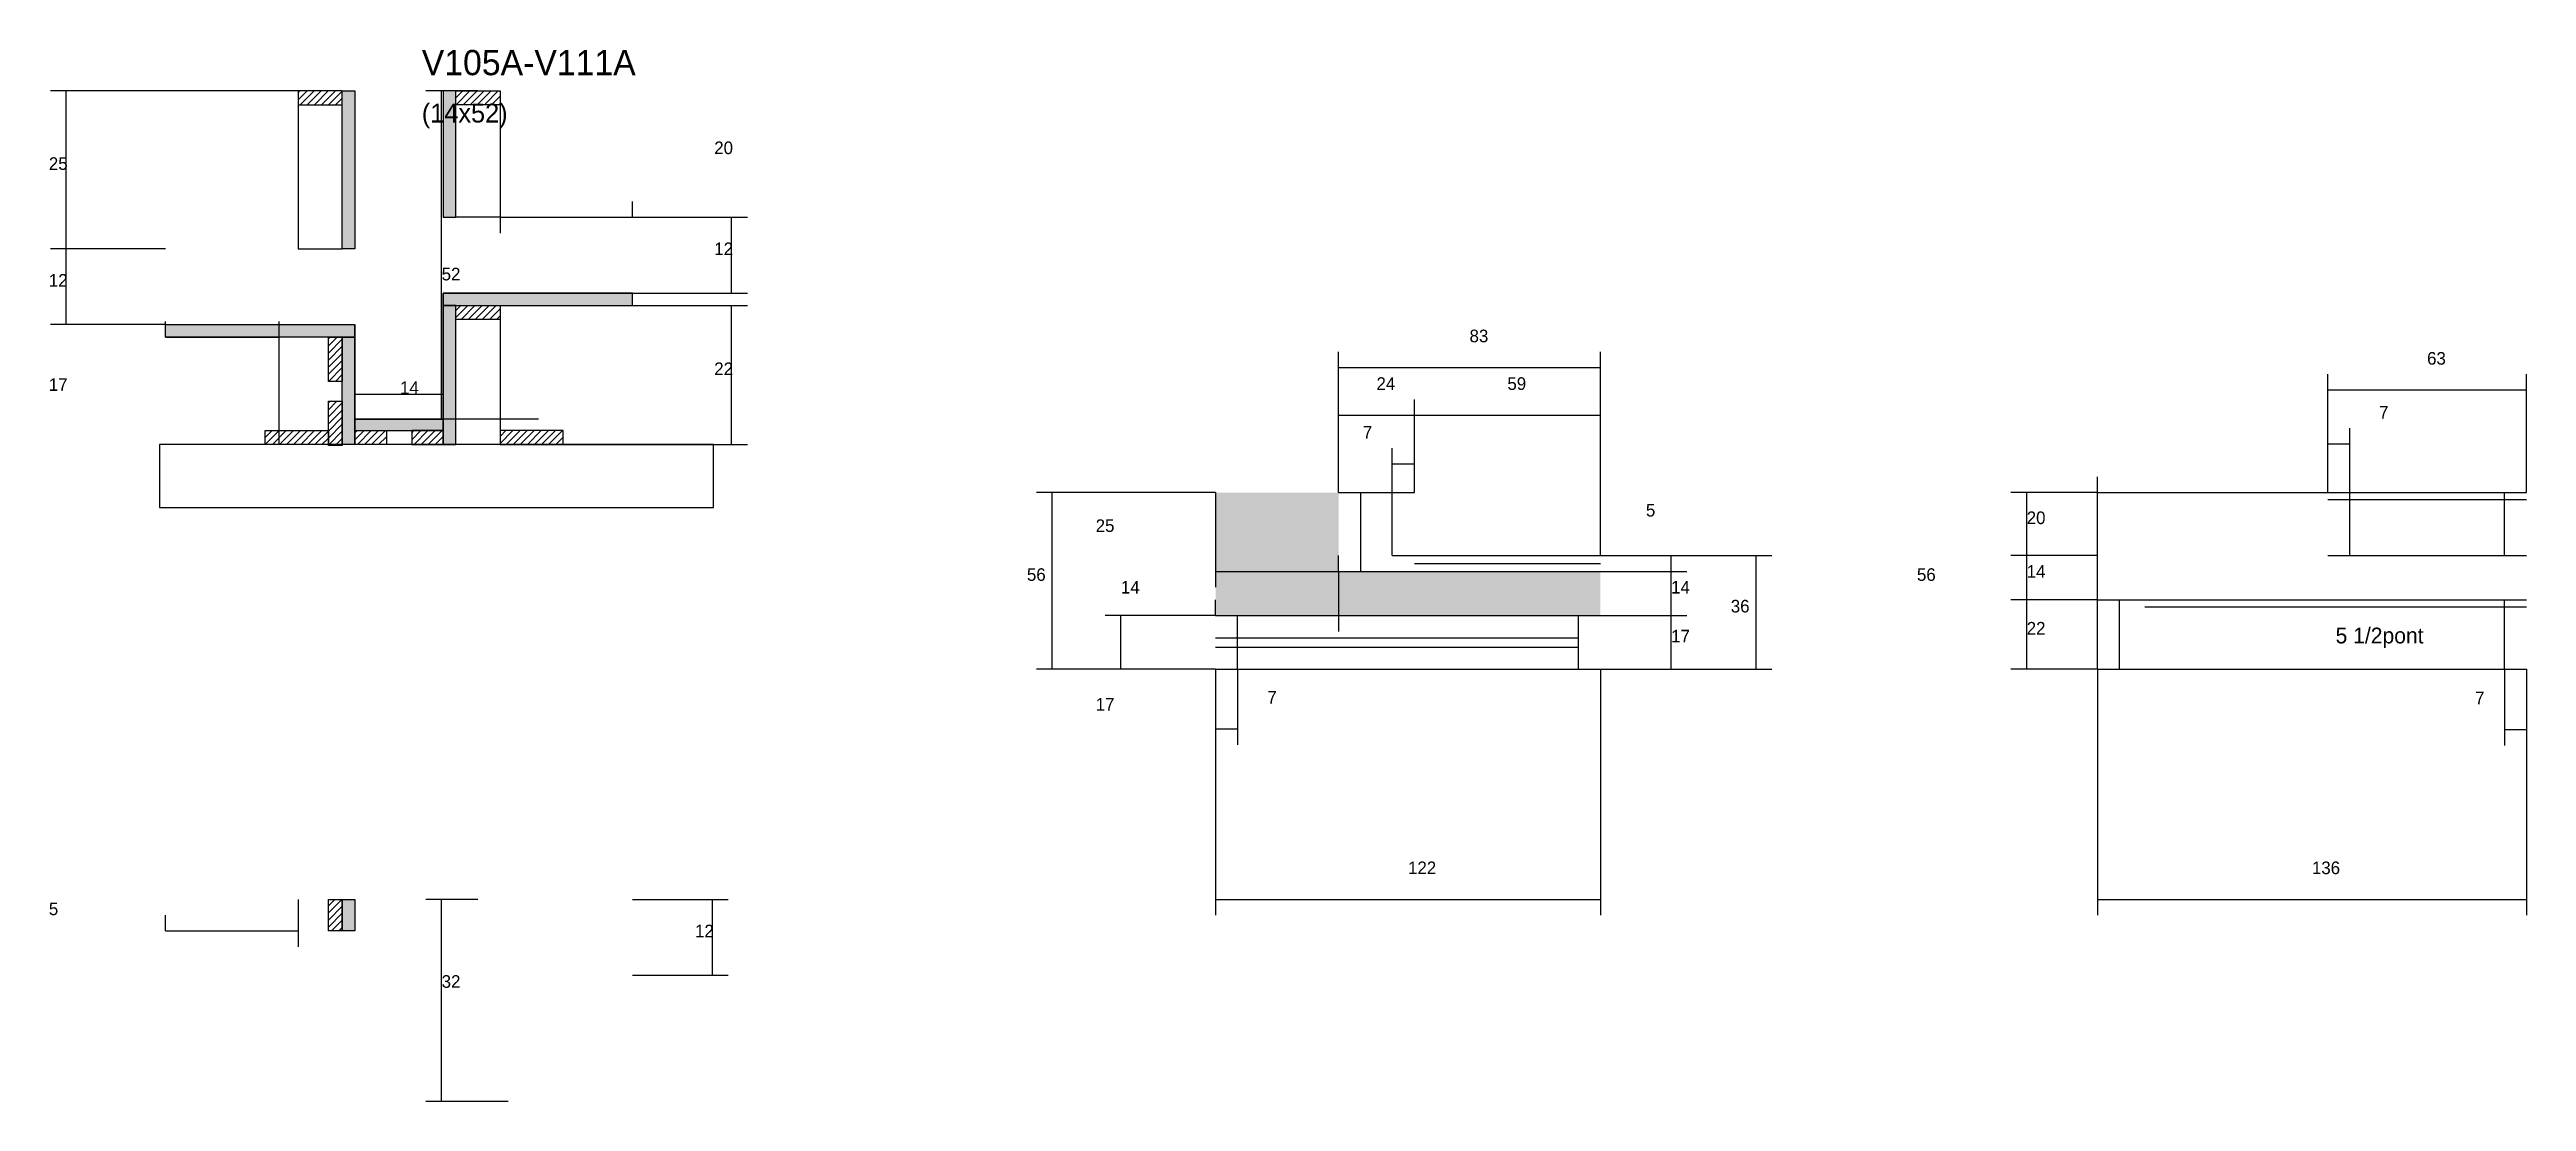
# Model space of a CAD drawing. Header units: metres. Extents: x 179 to 964, y -3598 to -3264.
import ezdxf

# ---------------------------------------------------------------- set-up
doc = ezdxf.new("R2010")
doc.units = ezdxf.units.M
for name, color, linetype in [('COTA', 4, 'Continuous'), ('Cota Seção (2x)', 4, 'Continuous'), ('Hachura', 253, 'Continuous'), ('Madeira', 126, 'Continuous'), ('NOMENCLATURA', 7, 'Continuous'), ('Painéis', 200, 'Continuous'), ('SARR_2.2x7', 40, 'Continuous'), ('SARR_EDITAR', 141, 'Continuous'), ('Texto Seção', 7, 'Continuous')]:
    doc.layers.add(name, color=color, linetype=linetype)

msp = doc.modelspace()

# ---------------------------------------------------------------- hatches: boundary and pattern name
at = {"layer": 'COTA'}
h = msp.add_hatch(dxfattribs=at)
h.set_pattern_fill('AR-CONC', scale=0.03)
h.paths.add_polyline_path([(670.6, -3443.8), (670.6, -3429.8), (587.6, -3429.8), (587.6, -3404.8), (548.6, -3404.8), (548.6, -3443.8)])
at = {"layer": 'Hachura'}
h = msp.add_hatch(dxfattribs=at)
h.set_pattern_fill('ANSI31', scale=0.5)
h.paths.add_polyline_path([(271.8, -3282), (271.8, -3277.6), (271.8, -3277.6), (257.8, -3277.6), (257.8, -3277.6), (257.8, -3282), (257.8, -3282), (271.8, -3282)])
h = msp.add_hatch(color=8, dxfattribs=at)
h.dxf.hatch_style = 1
h.paths.add_polyline_path([(275.8, -3277.6), (271.8, -3277.6), (271.8, -3327.6), (275.8, -3327.6)])
h = msp.add_hatch(color=8, dxfattribs=at)
h.dxf.hatch_style = 1
h.paths.add_polyline_path([(303.8, -3277.6), (307.8, -3277.6), (307.8, -3277.6), (307.8, -3317.6), (307.8, -3317.6), (303.8, -3317.6), (303.8, -3317.6), (303.8, -3277.6)])
h = msp.add_hatch(dxfattribs=at)
h.set_pattern_fill('ANSI31', scale=0.5)
h.paths.add_polyline_path([(307.8, -3282), (307.8, -3277.6), (307.8, -3277.6), (321.8, -3277.6), (321.8, -3277.6), (321.8, -3282), (321.8, -3282), (307.8, -3282)])
h = msp.add_hatch(color=8, dxfattribs=at)
h.dxf.hatch_style = 1
h.paths.add_polyline_path([(363.8, -3345.6), (363.8, -3341.6), (363.8, -3341.6), (303.8, -3341.6), (303.8, -3341.6), (303.8, -3345.6), (303.8, -3345.6), (363.8, -3345.6)])
h = msp.add_hatch(color=8, dxfattribs=at)
h.dxf.hatch_style = 1
h.paths.add_polyline_path([(215.8, -3355.6), (215.8, -3351.6), (215.8, -3351.6), (275.8, -3351.6), (275.8, -3351.6), (275.8, -3355.6), (275.8, -3355.6), (215.8, -3355.6)])
h = msp.add_hatch(color=8, dxfattribs=at)
h.dxf.hatch_style = 1
h.paths.add_polyline_path([(307.8, -3389.6), (303.8, -3389.6), (303.8, -3389.6), (303.8, -3345.6), (303.8, -3345.6), (307.8, -3345.6), (307.8, -3345.6), (307.8, -3389.6)])
h = msp.add_hatch(dxfattribs=at)
h.set_pattern_fill('ANSI31', scale=0.5)
h.paths.add_polyline_path([(307.8, -3350), (307.8, -3345.6), (307.8, -3345.6), (321.8, -3345.6), (321.8, -3345.6), (321.8, -3350), (321.8, -3350), (307.8, -3350)])
h = msp.add_hatch(dxfattribs=at)
h.set_pattern_fill('ANSI31', scale=0.5)
h.paths.add_polyline_path([(271.8, -3369.6), (267.4, -3369.6), (267.4, -3369.6), (267.4, -3355.6), (267.4, -3355.6), (271.8, -3355.6), (271.8, -3355.6), (271.8, -3369.6)])
h = msp.add_hatch(color=8, dxfattribs=at)
h.dxf.hatch_style = 1
h.paths.add_polyline_path([(271.8, -3389.6), (275.8, -3389.6), (275.8, -3355.6), (271.8, -3355.6)])
h = msp.add_hatch(dxfattribs=at)
h.set_pattern_fill('ANSI31', scale=0.5)
h.paths.add_polyline_path([(271.8, -3389.9), (267.4, -3389.9), (267.4, -3389.9), (267.4, -3375.9), (267.4, -3375.9), (271.8, -3375.9), (271.8, -3375.9), (271.8, -3389.9)])
h = msp.add_hatch(color=8, dxfattribs=at)
h.dxf.hatch_style = 1
h.paths.add_polyline_path([(303.8, -3385.2), (303.8, -3381.6), (303.8, -3381.6), (275.8, -3381.6), (275.8, -3381.6), (275.8, -3385.2), (275.8, -3385.2), (303.8, -3385.2)])
h = msp.add_hatch(dxfattribs=at)
h.set_pattern_fill('ANSI31', scale=0.5)
h.paths.add_polyline_path([(247.4, -3389.6), (247.4, -3385.2), (247.4, -3385.2), (267.4, -3385.2), (267.4, -3385.2), (267.4, -3389.6), (267.4, -3389.6), (247.4, -3389.6)])
h = msp.add_hatch(dxfattribs=at)
h.set_pattern_fill('ANSI31', scale=0.5)
h.paths.add_polyline_path([(275.8, -3389.6), (275.8, -3385.2), (275.8, -3385.2), (285.8, -3385.2), (285.8, -3385.2), (285.8, -3389.6), (285.8, -3389.6), (275.8, -3389.6)])
h = msp.add_hatch(dxfattribs=at)
h.set_pattern_fill('ANSI31', scale=0.5)
h.paths.add_polyline_path([(303.8, -3389.6), (303.8, -3385.2), (303.8, -3385.2), (293.8, -3385.2), (293.8, -3385.2), (293.8, -3389.6), (293.8, -3389.6), (303.8, -3389.6)])
h = msp.add_hatch(dxfattribs=at)
h.set_pattern_fill('ANSI31', scale=0.5)
h.paths.add_polyline_path([(341.8, -3389.6), (341.8, -3385.2), (341.8, -3385.2), (321.8, -3385.2), (321.8, -3385.2), (321.8, -3389.6), (321.8, -3389.6), (341.8, -3389.6)])
h = msp.add_hatch(dxfattribs=at)
h.set_pattern_fill('ANSI31', scale=0.5)
h.paths.add_polyline_path([(271.8, -3543.7), (267.4, -3543.7), (267.4, -3543.7), (267.4, -3533.7), (267.4, -3533.7), (271.8, -3533.7), (271.8, -3533.7), (271.8, -3543.7)])
h = msp.add_hatch(color=8, dxfattribs=at)
h.dxf.hatch_style = 1
h.paths.add_polyline_path([(275.8, -3533.7), (271.8, -3533.7), (271.8, -3533.7), (271.8, -3543.7), (271.8, -3543.7), (275.8, -3543.7), (275.8, -3543.7), (275.8, -3533.7)])

# ---------------------------------------------------------------- linework, layer by layer
at = {"layer": 'COTA'}
for p, q in [((257.8, -3277.6), (179.3, -3277.6)), ((184.3, -3327.6), (184.3, -3277.6)), ((321.8, -3277.6), (321.8, -3322.6)), ((363.8, -3317.6), (363.8, -3312.6)), ((321.8, -3317.6), (363.8, -3317.6)), ((363.8, -3317.6), (400.2, -3317.6)), ((395.2, -3341.6), (395.2, -3317.6)), ((215.8, -3327.6), (179.3, -3327.6)), ((215.8, -3327.6), (179.3, -3327.6)), ((184.3, -3351.6), (184.3, -3327.6)), ((363.8, -3341.6), (400.2, -3341.6)), ((215.8, -3351.6), (179.3, -3351.6)), ((215.8, -3355.6), (215.8, -3350.6)), ((251.8, -3389.6), (251.8, -3350.6)), ((363.8, -3345.6), (400.2, -3345.6)), ((395.2, -3389.6), (395.2, -3345.6)), ((215.8, -3355.6), (251.8, -3355.6)), ((587.6, -3404.8), (587.6, -3360.2)), ((587.6, -3365.2), (670.6, -3365.2)), ((670.6, -3424.8), (670.6, -3360.2)), ((901.1, -3404.8), (901.1, -3367.3)), ((964.1, -3404.8), (964.1, -3367.3)), ((587.6, -3404.8), (587.6, -3375.3)), ((611.6, -3404.8), (611.6, -3375.3)), ((611.6, -3404.8), (611.6, -3375.3)), ((670.6, -3424.8), (670.6, -3375.3)), ((901.1, -3372.3), (964.1, -3372.3)), ((587.6, -3380.3), (611.6, -3380.3)), ((611.6, -3380.3), (670.6, -3380.3)), ((337.4, -3389.6), (400.2, -3389.6)), ((604.6, -3404.8), (604.6, -3390.7)), ((611.6, -3404.8), (611.6, -3390.7)), ((901.1, -3404.8), (901.1, -3384.4)), ((901.1, -3389.4), (908.1, -3389.4)), ((908.1, -3404.8), (908.1, -3384.4)), ((604.6, -3395.7), (611.6, -3395.7)), ((548.6, -3404.8), (491.8, -3404.8)), ((496.8, -3460.8), (496.8, -3404.8)), ((548.6, -3404.8), (548.6, -3434.8)), ((828.1, -3404.8), (800.7, -3404.8)), ((805.7, -3424.8), (805.7, -3404.8)), ((828.1, -3460.8), (828.1, -3399.8)), ((828.1, -3404.8), (901.1, -3404.8)), ((901.1, -3404.8), (901.1, -3399.8)), ((548.6, -3429.8), (587.6, -3429.8)), ((587.6, -3429.8), (587.6, -3424.8)), ((587.6, -3429.8), (587.6, -3448.8)), ((670.6, -3424.8), (698, -3424.8)), ((670.6, -3424.8), (724.9, -3424.8)), ((670.6, -3429.8), (698, -3429.8)), ((670.6, -3429.8), (698, -3429.8)), ((693, -3429.8), (693, -3424.8)), ((693, -3443.8), (693, -3429.8)), ((719.9, -3460.8), (719.9, -3424.8)), ((828.1, -3424.8), (800.7, -3424.8)), ((828.1, -3424.8), (800.7, -3424.8)), ((805.7, -3438.8), (805.7, -3424.8)), ((548.6, -3443.8), (513.6, -3443.8)), ((518.6, -3460.8), (518.6, -3443.8)), ((548.6, -3443.8), (548.6, -3438.8)), ((548.6, -3443.8), (587.6, -3443.8)), ((670.6, -3443.8), (698, -3443.8)), ((670.6, -3443.8), (698, -3443.8)), ((693, -3460.8), (693, -3443.8)), ((828.1, -3438.8), (800.7, -3438.8)), ((828.1, -3438.8), (800.7, -3438.8)), ((805.7, -3460.8), (805.7, -3438.8)), ((548.6, -3460.8), (491.8, -3460.8)), ((548.6, -3460.8), (513.6, -3460.8)), ((548.6, -3460.8), (548.6, -3538.7)), ((548.6, -3460.8), (548.6, -3484.7)), ((555.6, -3460.8), (555.6, -3484.7)), ((670.6, -3460.8), (670.6, -3538.7)), ((670.6, -3460.8), (698, -3460.8)), ((670.6, -3460.8), (724.9, -3460.8)), ((828.1, -3460.8), (800.7, -3460.8)), ((828.1, -3460.8), (828.1, -3538.7)), ((957.1, -3460.8), (957.1, -3484.9)), ((964.1, -3460.8), (964.1, -3538.7)), ((964.1, -3460.8), (964.1, -3484.9)), ((548.6, -3479.7), (555.6, -3479.7)), ((957.1, -3479.9), (964.1, -3479.9)), ((215.8, -3543.7), (215.8, -3538.7)), ((257.8, -3533.7), (257.8, -3548.7)), ((363.8, -3533.7), (394.1, -3533.7)), ((389.1, -3557.7), (389.1, -3533.7)), ((548.6, -3533.7), (670.6, -3533.7)), ((828.1, -3533.7), (964.1, -3533.7)), ((215.8, -3543.7), (257.8, -3543.7)), ((363.8, -3557.7), (394.1, -3557.7))]:
    msp.add_line(p, q, dxfattribs=at)
at = {"layer": 'Cota Seção (2x)'}
for p, q in [((314.8, -3277.6), (298.3, -3277.6)), ((303.3, -3381.6), (303.3, -3277.6)), ((275.8, -3389.6), (275.8, -3368.6)), ((275.8, -3373.6), (303.8, -3373.6)), ((303.8, -3389.6), (303.8, -3368.6)), ((334, -3381.6), (298.3, -3381.6)), ((314.8, -3533.7), (298.3, -3533.7)), ((303.3, -3597.7), (303.3, -3533.7)), ((324.4, -3597.7), (298.3, -3597.7))]:
    msp.add_line(p, q, dxfattribs=at)
at = {"layer": 'Madeira'}
for points in [[(271.8, -3282), (271.8, -3277.6), (257.8, -3277.6), (257.8, -3282)], [(271.8, -3277.6), (257.8, -3277.6), (257.8, -3327.6), (271.8, -3327.6)], [(307.8, -3282), (307.8, -3277.6), (321.8, -3277.6), (321.8, -3282)], [(307.8, -3277.6), (321.8, -3277.6), (321.8, -3317.6), (307.8, -3317.6)], [(307.8, -3350), (307.8, -3345.6), (321.8, -3345.6), (321.8, -3350)], [(307.8, -3345.6), (321.8, -3345.6), (321.8, -3389.6), (307.8, -3389.6)], [(271.8, -3369.6), (267.4, -3369.6), (267.4, -3355.6), (271.8, -3355.6)], [(271.8, -3389.9), (267.4, -3389.9), (267.4, -3375.9), (271.8, -3375.9)], [(213.9, -3409.6), (389.5, -3409.6), (389.5, -3389.6), (213.9, -3389.6)], [(247.4, -3389.6), (247.4, -3385.2), (267.4, -3385.2), (267.4, -3389.6)], [(275.8, -3389.6), (275.8, -3385.2), (285.8, -3385.2), (285.8, -3389.6)], [(303.8, -3389.6), (303.8, -3385.2), (293.8, -3385.2), (293.8, -3389.6)], [(341.8, -3389.6), (341.8, -3385.2), (321.8, -3385.2), (321.8, -3389.6)], [(271.8, -3543.7), (267.4, -3543.7), (267.4, -3533.7), (271.8, -3533.7)]]:
    msp.add_lwpolyline(points, close=True, dxfattribs=at)
at = {"layer": 'Painéis'}
for p, q in [((303.8, -3341.6), (363.8, -3341.6)), ((303.8, -3345.6), (303.8, -3341.6)), ((363.8, -3345.6), (363.8, -3341.6)), ((215.8, -3351.6), (275.8, -3351.6)), ((215.8, -3355.6), (215.8, -3351.6)), ((275.8, -3355.6), (275.8, -3351.6)), ((303.8, -3389.6), (303.8, -3345.6)), ((275.8, -3389.6), (275.8, -3355.6)), ((275.8, -3381.6), (303.8, -3381.6)), ((275.8, -3385.2), (275.8, -3381.6)), ((303.8, -3385.2), (303.8, -3381.6)), ((587.6, -3404.8), (611.6, -3404.8)), ((901.1, -3404.8), (964.1, -3404.8)), ((587.6, -3429.8), (670.6, -3429.8)), ((611.6, -3424.8), (670.6, -3424.8)), ((901.1, -3424.8), (964.1, -3424.8)), ((548.6, -3443.8), (670.6, -3443.8)), ((828.1, -3438.8), (964.1, -3438.8)), ((548.6, -3460.8), (670.6, -3460.8)), ((828.1, -3460.8), (964.1, -3460.8))]:
    msp.add_line(p, q, dxfattribs=at)
for points in [[(271.8, -3277.6), (275.8, -3277.6), (275.8, -3327.6), (271.8, -3327.6)], [(307.8, -3277.6), (303.8, -3277.6), (303.8, -3317.6), (307.8, -3317.6)], [(363.8, -3345.6), (363.8, -3341.6), (303.8, -3341.6), (303.8, -3345.6)], [(215.8, -3355.6), (215.8, -3351.6), (275.8, -3351.6), (275.8, -3355.6)], [(307.8, -3345.6), (303.8, -3345.6), (303.8, -3389.6), (307.8, -3389.6)], [(271.8, -3355.6), (275.8, -3355.6), (275.8, -3389.6), (271.8, -3389.6)], [(303.8, -3385.2), (303.8, -3381.6), (275.8, -3381.6), (275.8, -3385.2)], [(271.8, -3533.7), (275.8, -3533.7), (275.8, -3543.7), (271.8, -3543.7)]]:
    msp.add_lwpolyline(points, close=True, dxfattribs=at)
at = {"layer": 'SARR_2.2x7'}
for p, q in [((594.6, -3429.8), (594.6, -3404.8)), ((604.6, -3424.8), (604.6, -3404.8)), ((901.1, -3407), (964.1, -3407)), ((908.1, -3424.8), (908.1, -3404.8)), ((957.1, -3424.8), (957.1, -3404.8)), ((604.6, -3424.8), (611.6, -3424.8)), ((555.6, -3460.8), (555.6, -3443.8)), ((663.6, -3460.8), (663.6, -3443.8)), ((835.1, -3460.8), (835.1, -3438.8)), ((843.1, -3441), (964.1, -3441)), ((957.1, -3460.8), (957.1, -3438.8)), ((548.6, -3450.8), (663.6, -3450.8)), ((548.6, -3453.8), (663.6, -3453.8))]:
    msp.add_line(p, q, dxfattribs=at)
at = {"layer": 'SARR_EDITAR'}
msp.add_line((611.6, -3427.3), (670.6, -3427.3), dxfattribs=at)

# ---------------------------------------------------------------- texts
at = {"layer": 'COTA'}
for s, p in [('20', (389.7, -3297.6)), ('25', (178.8, -3302.6)), ('12', (389.7, -3329.6)), ('12', (178.8, -3339.6)), ('83', (629.1, -3357.2)), ('22', (389.7, -3367.6)), ('63', (932.6, -3364.3)), ('17', (178.8, -3372.6)), ('24', (599.6, -3372.3)), ('59', (641.1, -3372.3)), ('7', (595.3, -3387.7)), ('7', (917.4, -3381.4)), ('25', (510.6, -3417.3)), ('5', (685, -3412.4)), ('20', (805.7, -3414.8)), ('56', (488.8, -3432.8)), ('56', (770.9, -3432.8)), ('14', (805.7, -3431.8)), ('14', (518.6, -3436.8)), ('14', (693, -3436.8)), ('36', (711.9, -3442.8)), ('22', (805.7, -3449.8)), ('17', (693, -3452.3)), ('17', (510.6, -3473.9)), ('7', (565, -3471.7)), ('7', (947.8, -3471.9)), ('122', (609.6, -3525.7)), ('136', (896.1, -3525.7)), ('5', (178.8, -3538.7)), ('12', (383.6, -3545.7))]:
    msp.add_text(s, height=4, dxfattribs=at).set_placement(p)
at = {"layer": 'Cota Seção (2x)'}
for s, p in [('52', (303.3, -3337.6)), ('14', (290.1, -3373.6)), ('32', (303.3, -3561.7))]:
    msp.add_text(s, height=4, dxfattribs=at).set_placement(p)
at = {"layer": 'NOMENCLATURA'}
msp.add_text('5 1/2pont', height=5, dxfattribs=at).set_placement((903.6, -3452.6))
at = {"layer": 'Texto Seção'}
for s, height, p in [('V105A-V111A', 8, (297, -3272.6)), ('(14x52)', 6, (297, -3287.6))]:
    msp.add_text(s, height=height, dxfattribs=at).set_placement(p)

doc.saveas('drawing.dxf')
